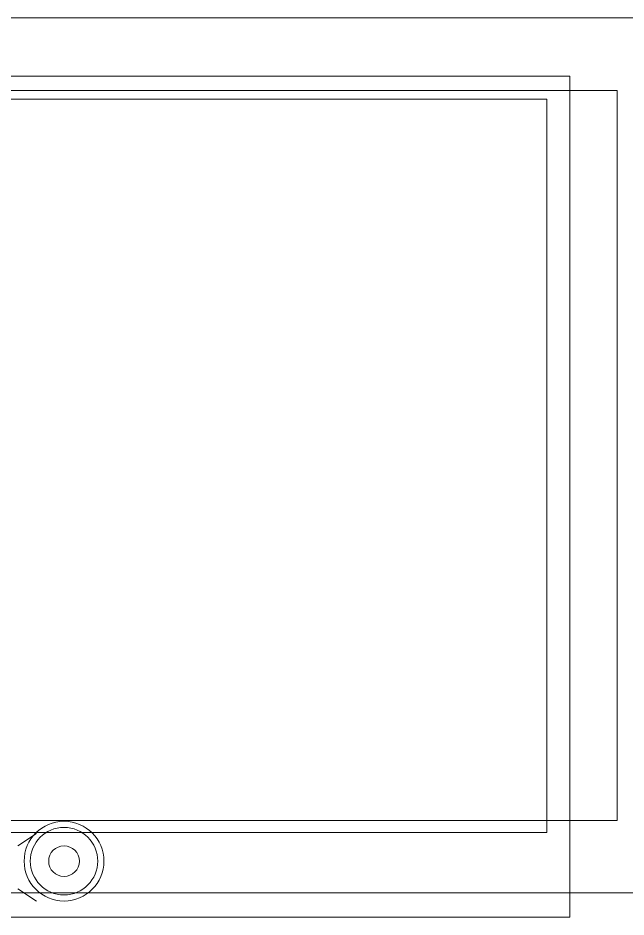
# Model space of a CAD drawing. Header units: millimetres. Extents: x -217779 to 263180, y 55413 to 130161.
# Drawn here: x -207340 to -206921, y 100501 to 101121 of the extents above; entities that cross this region are included whole.
import ezdxf

# ---------------------------------------------------------------- set-up
doc = ezdxf.new("R2010")
doc.units = ezdxf.units.MM
doc.layers.add('ТХ_ВК_оборуд.пищеблок', color=250, linetype='Continuous')
doc.layers.add('ТХ_пищеблок', color=30, linetype='Continuous', lineweight=20)

msp = doc.modelspace()

# ---------------------------------------------------------------- linework, layer by layer
at = {"layer": 'ТХ_ВК_оборуд.пищеблок', "lineweight": 0}
for points in [[(-207739.34, 100500.68), (-207739.34, 101080.67), (-206959.35, 101080.67), (-206959.35, 100500.68)], [(-207739.34, 100500.68), (-207739.34, 101080.67), (-206959.35, 101080.67), (-206959.35, 100500.68)], [(-207723.46, 100558.92), (-207723.46, 101064.79), (-206975.23, 101064.79), (-206975.23, 100558.92)], [(-207723.46, 100558.92), (-207723.46, 101064.79), (-206975.23, 101064.79), (-206975.23, 100558.92)]]:
    msp.add_lwpolyline(points, close=True, dxfattribs=at)
at = {"layer": 'ТХ_пищеблок', "color": 132, "lineweight": 0, "elevation": -38.25}
for points in [[(-207877.31, 101120.84), (-207877.31, 100517.32), (-206876.73, 100517.32), (-206876.73, 101120.84)], [(-207827.31, 101070.84), (-207827.31, 100567.32), (-206926.73, 100567.32), (-206926.73, 101070.84)], [(-207339.82, 100549.81), (-207327.13, 100558.27)], [(-207339.82, 100520.19), (-207327.13, 100511.73)]]:
    msp.add_lwpolyline(points, close=True, dxfattribs=at)
at = {"layer": 'ТХ_пищеблок', "color": 132, "lineweight": 0}
for radius in [27.5, 27.5, 23.27, 23.27, 10.58, 10.58]:
    msp.add_circle((-207308.09, 100539.23, -38.25), radius, dxfattribs=at)

doc.saveas('drawing.dxf')
